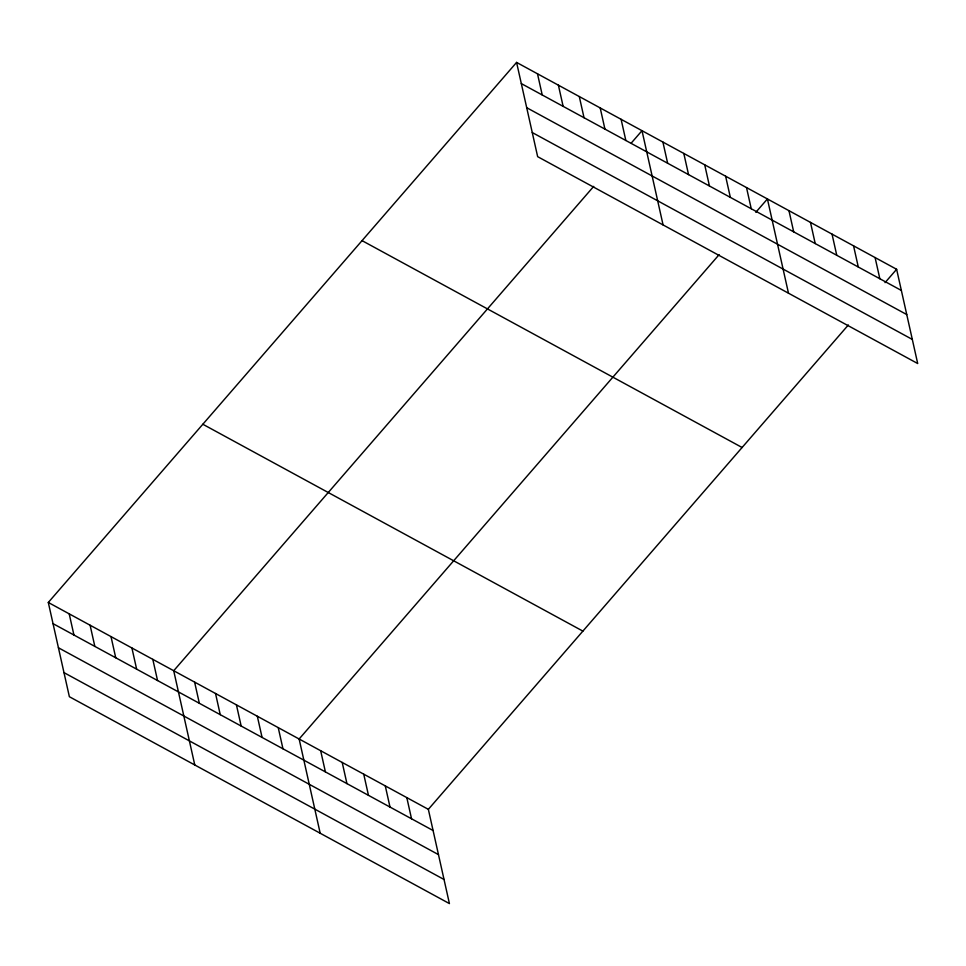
<?xml version="1.0" encoding="UTF-8"?>
<svg xmlns="http://www.w3.org/2000/svg" width="966" height="966" viewBox="0 0 966 966"><rect width="100%" height="100%" fill="white"/><g stroke="black" fill="none" stroke-linecap="round" stroke-linejoin="round"><path stroke-width="1.45" d="M48.3 602.47L428.349 809.339L449.419 903.584L69.371 696.715L48.3 602.47L516.581 62.416L896.629 269.285L917.7 363.53L537.651 156.661L516.581 62.416M593.716 186.378L173.711 670.742L194.782 764.987M631.378 142.932L642.004 130.688L663.074 224.933M719.127 254.638L299.134 739.002L320.193 833.247M755.823 212.315L767.415 198.948L788.485 293.193M428.349 809.339L848.341 324.974M885.049 282.64L896.629 269.285M521.314 83.595L901.363 290.452M526.712 107.709L906.76 314.566M532.266 132.547L912.315 339.416M362.057 240.643L742.093 447.5M202.836 424.255L582.884 631.112M53.033 623.65L433.082 830.506M58.419 647.763L438.467 854.62M63.973 672.614L444.022 879.471M875.099 257.56L879.833 278.727M853.558 245.835L858.291 267.014M832.028 234.11L836.761 255.29M810.486 222.385L815.219 243.565M788.956 210.673L793.69 231.84M746.513 187.573L751.246 208.741M725.611 176.186L730.344 197.366M704.709 164.812L709.442 185.991M683.807 153.437L688.541 174.617M662.905 142.062L667.639 163.23M621.102 119.301L625.835 140.481M600.2 107.926L604.933 129.106M579.298 96.552L584.032 117.731M558.396 85.177L563.13 106.345M537.494 73.79L542.228 94.97M406.807 797.614L411.54 818.794M385.277 785.889L390.01 807.069M363.735 774.164L368.469 795.344M342.205 762.452L346.939 783.619M320.664 750.727L325.397 771.894M278.232 727.627L282.966 748.795M257.33 716.253L262.064 737.42M236.429 704.866L241.162 726.046M215.527 693.491L220.248 714.671M194.613 682.117L199.346 703.296M152.809 659.355L157.543 680.535M131.907 647.981L136.641 669.16M111.005 636.606L115.739 657.786M90.104 625.231L94.837 646.399M69.202 613.857L73.935 635.024"/></g></svg>
